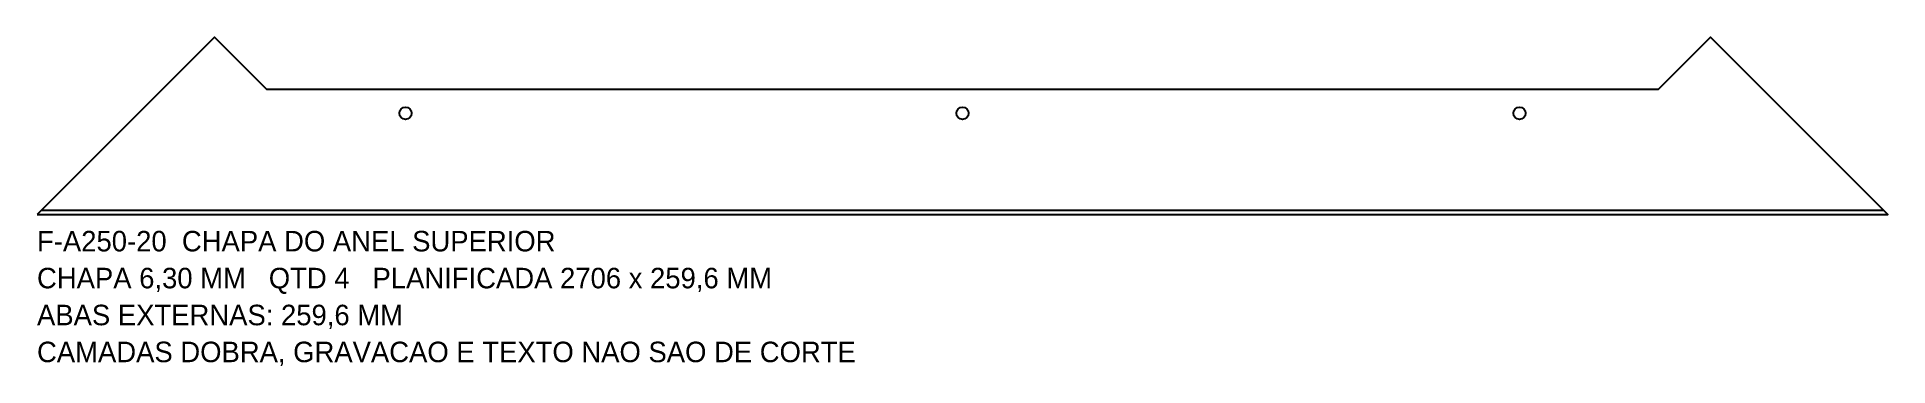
# Model space of a CAD drawing. Header units: millimetres. Extents: x 0 to 2706, y -222 to 260.
import ezdxf

# ---------------------------------------------------------------- set-up
doc = ezdxf.new("R2010")
doc.units = ezdxf.units.MM
doc.linetypes.add('DASHED', pattern=[1.524, 1.27, -0.254])
for name, color, linetype in [('CORTE', 7, 'CONTINUOUS'), ('GRAVACAO', 4, 'DASHED'), ('TEXTO', 3, 'CONTINUOUS')]:
    doc.layers.add(name, color=color, linetype=linetype)

msp = doc.modelspace()

# ---------------------------------------------------------------- linework, layer by layer
at = {"layer": 'CORTE'}
msp.add_lwpolyline([(0, 0), (2706, 0), (2446.43, 259.57), (2369.86, 183), (336.14, 183), (259.57, 259.57)], close=True, dxfattribs=at)
for centre in [(538.71, 148), (1353, 148), (2167.29, 148)]:
    msp.add_circle(centre, 9, dxfattribs=at)
at = {"layer": 'GRAVACAO'}
msp.add_line((6.33, 6.33), (2699.67, 6.33), dxfattribs=at)

# ---------------------------------------------------------------- texts
at = {"layer": 'TEXTO'}
for s, p in [('F-A250-20  CHAPA DO ANEL SUPERIOR', (0, -54)), ('CHAPA 6,30 MM   QTD 4   PLANIFICADA 2706 x 259,6 MM', (0, -108)), ('ABAS EXTERNAS: 259,6 MM', (0, -162)), ('CAMADAS DOBRA, GRAVACAO E TEXTO NAO SAO DE CORTE', (0, -216))]:
    msp.add_text(s, height=30, dxfattribs=at).set_placement(p)

doc.saveas('drawing.dxf')
